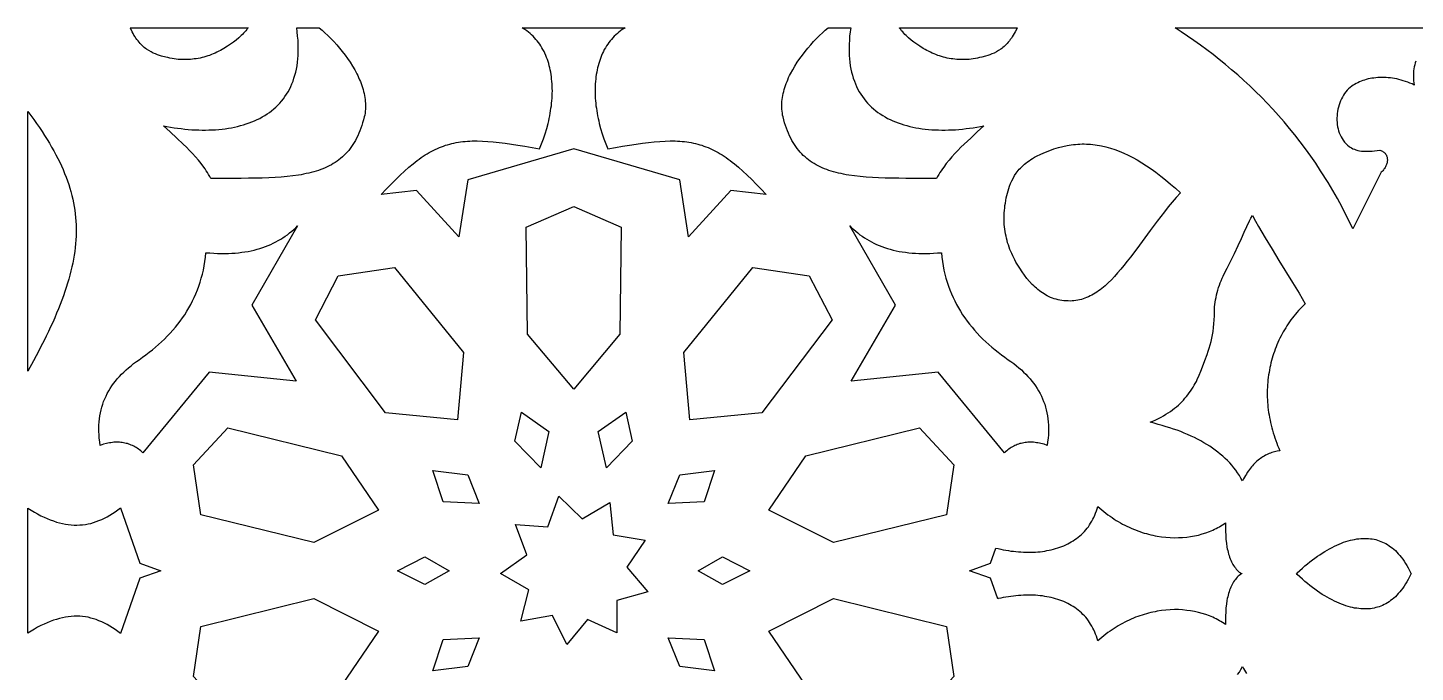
# Model space of a CAD drawing. Extents: x -575 to 575, y -425 to 425.
# Drawn here: x -514.8 to -411.5, y 317.1 to 365 of the extents above; entities that cross this region are included whole.
import ezdxf

# ---------------------------------------------------------------- set-up
doc = ezdxf.new("R2010")
doc.units = 0
doc.layers.add('LAYER_1', color=18, linetype='CONTINUOUS')

msp = doc.modelspace()

# ---------------------------------------------------------------- linework, layer by layer
at = {"layer": 'LAYER_1'}
for points in [[(-498.46, 364.97), (-498.53, 364.87), (-498.6, 364.78), (-498.68, 364.69), (-498.76, 364.6), (-498.85, 364.51), (-498.93, 364.42), (-499.12, 364.25), (-499.31, 364.09), (-499.52, 363.93), (-499.73, 363.78), (-499.95, 363.63), (-500.22, 363.46), (-500.35, 363.39), (-500.48, 363.32), (-500.61, 363.25), (-500.75, 363.18), (-500.88, 363.12), (-501.02, 363.06), (-501.16, 363.01), (-501.29, 362.95), (-501.43, 362.91), (-501.57, 362.86), (-501.71, 362.82), (-501.85, 362.79), (-501.99, 362.75), (-502.14, 362.72), (-502.28, 362.7), (-502.43, 362.68), (-502.57, 362.66), (-502.72, 362.65), (-502.87, 362.64), (-503.02, 362.63), (-503.17, 362.63), (-503.32, 362.64), (-503.47, 362.64), (-503.62, 362.65), (-503.78, 362.67), (-503.93, 362.69), (-504.09, 362.71), (-504.25, 362.74), (-504.4, 362.78), (-504.56, 362.81), (-504.86, 362.89), (-505.01, 362.94), (-505.17, 362.99), (-505.33, 363.05), (-505.49, 363.12), (-505.65, 363.2), (-505.82, 363.3), (-505.98, 363.41), (-506.06, 363.47), (-506.15, 363.53), (-506.23, 363.6), (-506.31, 363.67), (-506.39, 363.75), (-506.47, 363.84), (-506.54, 363.92), (-506.62, 364.02), (-506.7, 364.12), (-506.77, 364.22), (-506.84, 364.33), (-506.92, 364.45), (-506.99, 364.57), (-507.05, 364.7), (-507.19, 364.97), (-507.2, 365), (-498.43, 365)], [(-492.92, 364.82), (-492.71, 364.63), (-492.49, 364.42), (-492.27, 364.2), (-492.05, 363.97), (-491.83, 363.74), (-491.62, 363.49), (-491.42, 363.24), (-491.21, 362.97), (-491.02, 362.71), (-490.83, 362.43), (-490.66, 362.15), (-490.49, 361.87), (-490.34, 361.58), (-490.27, 361.44), (-490.2, 361.29), (-490.13, 361.14), (-490.07, 361), (-490.01, 360.85), (-489.96, 360.7), (-489.91, 360.56), (-489.87, 360.41), (-489.83, 360.26), (-489.79, 360.11), (-489.76, 359.96), (-489.73, 359.82), (-489.71, 359.67), (-489.7, 359.52), (-489.68, 359.38), (-489.68, 359.23), (-489.68, 359.08), (-489.69, 358.94), (-489.7, 358.8), (-489.72, 358.65), (-489.74, 358.51), (-489.78, 358.37), (-489.83, 358.15), (-489.9, 357.93), (-489.96, 357.73), (-490.03, 357.53), (-490.1, 357.33), (-490.18, 357.15), (-490.26, 356.96), (-490.35, 356.79), (-490.44, 356.62), (-490.53, 356.46), (-490.63, 356.31), (-490.73, 356.16), (-490.83, 356.02), (-490.94, 355.88), (-491.05, 355.75), (-491.17, 355.63), (-491.29, 355.51), (-491.41, 355.39), (-491.54, 355.28), (-491.67, 355.18), (-491.8, 355.08), (-491.94, 354.98), (-492.09, 354.9), (-492.23, 354.81), (-492.38, 354.73), (-492.54, 354.65), (-492.69, 354.58), (-492.86, 354.52), (-493.02, 354.45), (-493.19, 354.39), (-493.36, 354.34), (-493.54, 354.28), (-493.72, 354.24), (-493.91, 354.19), (-494.1, 354.15), (-494.29, 354.11), (-494.48, 354.07), (-494.68, 354.04), (-495.09, 353.98), (-495.52, 353.93), (-495.96, 353.9), (-496.42, 353.87), (-496.89, 353.84), (-497.38, 353.82), (-497.88, 353.81), (-498.39, 353.81), (-498.93, 353.8), (-501.2, 353.8), (-501.28, 353.94), (-501.37, 354.09), (-501.45, 354.23), (-501.54, 354.37), (-501.63, 354.51), (-501.73, 354.64), (-501.92, 354.91), (-502.13, 355.16), (-502.34, 355.41), (-502.56, 355.65), (-502.79, 355.88), (-503.02, 356.11), (-503.25, 356.34), (-503.74, 356.79), (-504.23, 357.25), (-504.73, 357.71), (-504.47, 357.66), (-504.2, 357.61), (-503.93, 357.57), (-503.67, 357.53), (-503.4, 357.5), (-503.14, 357.47), (-502.88, 357.44), (-502.62, 357.42), (-502.36, 357.41), (-502.1, 357.4), (-501.85, 357.39), (-501.59, 357.39), (-501.34, 357.4), (-501.09, 357.41), (-500.85, 357.42), (-500.6, 357.44), (-500.36, 357.46), (-500.13, 357.49), (-499.89, 357.53), (-499.66, 357.57), (-499.43, 357.61), (-499.21, 357.66), (-498.99, 357.72), (-498.77, 357.78), (-498.56, 357.85), (-498.35, 357.92), (-498.14, 358), (-497.94, 358.08), (-497.75, 358.17), (-497.56, 358.26), (-497.37, 358.37), (-497.19, 358.47), (-497.01, 358.59), (-496.84, 358.7), (-496.68, 358.83), (-496.52, 358.96), (-496.36, 359.1), (-496.21, 359.24), (-496.07, 359.39), (-495.93, 359.55), (-495.8, 359.71), (-495.68, 359.88), (-495.56, 360.05), (-495.45, 360.24), (-495.35, 360.42), (-495.25, 360.62), (-495.16, 360.82), (-495.08, 361.03), (-495.01, 361.24), (-494.94, 361.47), (-494.88, 361.7), (-494.83, 361.93), (-494.78, 362.18), (-494.75, 362.43), (-494.72, 362.68), (-494.7, 362.95), (-494.69, 363.22), (-494.69, 363.5), (-494.69, 363.78), (-494.71, 364.08), (-494.74, 364.38), (-494.77, 364.69), (-494.81, 365), (-493.14, 365)], [(-470.43, 364.95), (-470.57, 364.87), (-470.7, 364.77), (-470.82, 364.68), (-470.94, 364.58), (-471.06, 364.48), (-471.17, 364.37), (-471.28, 364.26), (-471.38, 364.14), (-471.48, 364.02), (-471.57, 363.9), (-471.66, 363.78), (-471.75, 363.65), (-471.83, 363.51), (-471.91, 363.38), (-471.98, 363.24), (-472.05, 363.1), (-472.11, 362.95), (-472.17, 362.8), (-472.23, 362.65), (-472.28, 362.5), (-472.33, 362.34), (-472.37, 362.18), (-472.41, 362.02), (-472.45, 361.86), (-472.48, 361.7), (-472.51, 361.53), (-472.53, 361.36), (-472.55, 361.19), (-472.57, 361.01), (-472.58, 360.84), (-472.59, 360.66), (-472.6, 360.48), (-472.6, 360.3), (-472.6, 360.12), (-472.59, 359.94), (-472.58, 359.76), (-472.57, 359.57), (-472.55, 359.39), (-472.53, 359.2), (-472.5, 359.02), (-472.48, 358.83), (-472.45, 358.64), (-472.41, 358.45), (-472.37, 358.26), (-472.33, 358.07), (-472.29, 357.88), (-472.19, 357.5), (-472.07, 357.12), (-471.95, 356.74), (-471.81, 356.37), (-471.65, 355.99), (-471.09, 356.1), (-470.55, 356.19), (-470.04, 356.27), (-469.55, 356.35), (-469.08, 356.42), (-468.63, 356.47), (-468.2, 356.52), (-467.79, 356.55), (-467.39, 356.57), (-467.01, 356.58), (-466.82, 356.58), (-466.64, 356.58), (-466.46, 356.57), (-466.29, 356.56), (-466.11, 356.55), (-465.94, 356.53), (-465.77, 356.51), (-465.61, 356.48), (-465.44, 356.46), (-465.28, 356.42), (-465.12, 356.39), (-464.96, 356.35), (-464.81, 356.3), (-464.65, 356.26), (-464.5, 356.2), (-464.35, 356.15), (-464.19, 356.09), (-464.04, 356.02), (-463.89, 355.95), (-463.74, 355.88), (-463.59, 355.8), (-463.44, 355.72), (-463.29, 355.63), (-463.14, 355.54), (-462.99, 355.44), (-462.84, 355.34), (-462.69, 355.23), (-462.54, 355.12), (-462.39, 355), (-462.23, 354.88), (-461.92, 354.62), (-461.6, 354.34), (-461.28, 354.04), (-460.94, 353.71), (-460.6, 353.37), (-460.24, 353), (-459.87, 352.6), (-462.5, 352.89), (-465.64, 349.44), (-466.3, 353.69), (-474.19, 356), (-482.08, 353.69), (-482.75, 349.44), (-485.89, 352.89), (-488.51, 352.6), (-488.14, 353), (-487.78, 353.37), (-487.44, 353.71), (-487.11, 354.04), (-486.78, 354.34), (-486.46, 354.62), (-486.15, 354.88), (-486, 355), (-485.84, 355.12), (-485.69, 355.23), (-485.54, 355.34), (-485.39, 355.44), (-485.24, 355.54), (-485.09, 355.63), (-484.94, 355.72), (-484.79, 355.8), (-484.64, 355.88), (-484.49, 355.95), (-484.34, 356.02), (-484.19, 356.09), (-484.04, 356.15), (-483.88, 356.2), (-483.73, 356.26), (-483.58, 356.3), (-483.42, 356.35), (-483.26, 356.39), (-483.1, 356.42), (-482.94, 356.46), (-482.77, 356.48), (-482.61, 356.51), (-482.44, 356.53), (-482.27, 356.55), (-482.1, 356.56), (-481.92, 356.57), (-481.74, 356.58), (-481.56, 356.58), (-481.37, 356.58), (-480.99, 356.57), (-480.59, 356.55), (-480.18, 356.52), (-479.75, 356.47), (-479.3, 356.42), (-478.83, 356.35), (-478.34, 356.27), (-477.83, 356.19), (-477.29, 356.1), (-476.73, 355.99), (-476.58, 356.37), (-476.44, 356.74), (-476.31, 357.12), (-476.2, 357.5), (-476.1, 357.88), (-476.05, 358.07), (-476.01, 358.26), (-475.97, 358.45), (-475.94, 358.64), (-475.91, 358.83), (-475.88, 359.02), (-475.85, 359.2), (-475.83, 359.39), (-475.82, 359.57), (-475.8, 359.76), (-475.79, 359.94), (-475.79, 360.12), (-475.78, 360.3), (-475.79, 360.48), (-475.79, 360.66), (-475.8, 360.84), (-475.81, 361.01), (-475.83, 361.19), (-475.85, 361.36), (-475.87, 361.53), (-475.9, 361.7), (-475.93, 361.86), (-475.97, 362.02), (-476.01, 362.18), (-476.05, 362.34), (-476.1, 362.5), (-476.15, 362.65), (-476.21, 362.8), (-476.27, 362.95), (-476.34, 363.1), (-476.4, 363.24), (-476.48, 363.38), (-476.55, 363.51), (-476.64, 363.65), (-476.72, 363.78), (-476.81, 363.9), (-476.9, 364.02), (-477, 364.14), (-477.11, 364.26), (-477.21, 364.37), (-477.32, 364.48), (-477.44, 364.58), (-477.56, 364.68), (-477.69, 364.77), (-477.82, 364.87), (-477.95, 364.95), (-478.03, 365), (-470.35, 365)], [(-453.61, 364.69), (-453.65, 364.38), (-453.67, 364.08), (-453.69, 363.78), (-453.69, 363.5), (-453.69, 363.22), (-453.68, 362.95), (-453.66, 362.68), (-453.64, 362.43), (-453.6, 362.18), (-453.56, 361.93), (-453.5, 361.7), (-453.44, 361.47), (-453.38, 361.24), (-453.3, 361.03), (-453.22, 360.82), (-453.13, 360.62), (-453.03, 360.42), (-452.93, 360.24), (-452.82, 360.05), (-452.7, 359.88), (-452.58, 359.71), (-452.45, 359.55), (-452.31, 359.39), (-452.17, 359.24), (-452.02, 359.1), (-451.87, 358.96), (-451.71, 358.83), (-451.54, 358.7), (-451.37, 358.59), (-451.19, 358.47), (-451.01, 358.37), (-450.82, 358.26), (-450.63, 358.17), (-450.44, 358.08), (-450.24, 358), (-450.03, 357.92), (-449.82, 357.85), (-449.61, 357.78), (-449.39, 357.72), (-449.17, 357.66), (-448.95, 357.61), (-448.72, 357.57), (-448.49, 357.53), (-448.26, 357.49), (-448.02, 357.46), (-447.78, 357.44), (-447.53, 357.42), (-447.29, 357.41), (-447.04, 357.4), (-446.79, 357.39), (-446.54, 357.39), (-446.28, 357.4), (-446.02, 357.41), (-445.77, 357.42), (-445.51, 357.44), (-445.24, 357.47), (-444.98, 357.5), (-444.72, 357.53), (-444.45, 357.57), (-444.18, 357.61), (-443.92, 357.66), (-443.65, 357.71), (-444.15, 357.25), (-444.64, 356.79), (-445.13, 356.34), (-445.37, 356.11), (-445.6, 355.88), (-445.82, 355.65), (-446.04, 355.41), (-446.25, 355.16), (-446.46, 354.91), (-446.65, 354.64), (-446.75, 354.51), (-446.84, 354.37), (-446.93, 354.23), (-447.02, 354.09), (-447.1, 353.94), (-447.18, 353.8), (-449.46, 353.8), (-449.99, 353.81), (-450.51, 353.81), (-451.01, 353.82), (-451.49, 353.84), (-451.96, 353.87), (-452.42, 353.9), (-452.86, 353.93), (-453.29, 353.98), (-453.7, 354.04), (-453.9, 354.07), (-454.1, 354.11), (-454.29, 354.15), (-454.48, 354.19), (-454.66, 354.24), (-454.84, 354.28), (-455.02, 354.34), (-455.19, 354.39), (-455.36, 354.45), (-455.53, 354.52), (-455.69, 354.58), (-455.85, 354.65), (-456, 354.73), (-456.15, 354.81), (-456.3, 354.9), (-456.44, 354.98), (-456.58, 355.08), (-456.71, 355.18), (-456.84, 355.28), (-456.97, 355.39), (-457.1, 355.51), (-457.22, 355.63), (-457.33, 355.75), (-457.44, 355.88), (-457.55, 356.02), (-457.66, 356.16), (-457.76, 356.31), (-457.85, 356.46), (-457.95, 356.62), (-458.03, 356.79), (-458.12, 356.96), (-458.2, 357.15), (-458.28, 357.33), (-458.35, 357.53), (-458.42, 357.73), (-458.49, 357.93), (-458.55, 358.15), (-458.61, 358.37), (-458.64, 358.51), (-458.66, 358.65), (-458.68, 358.8), (-458.69, 358.94), (-458.7, 359.08), (-458.7, 359.23), (-458.7, 359.38), (-458.69, 359.52), (-458.67, 359.67), (-458.65, 359.82), (-458.62, 359.96), (-458.59, 360.11), (-458.56, 360.26), (-458.52, 360.41), (-458.47, 360.56), (-458.42, 360.7), (-458.37, 360.85), (-458.31, 361), (-458.25, 361.14), (-458.19, 361.29), (-458.12, 361.44), (-458.04, 361.58), (-457.89, 361.87), (-457.73, 362.15), (-457.55, 362.43), (-457.36, 362.71), (-457.17, 362.97), (-456.97, 363.24), (-456.76, 363.49), (-456.55, 363.74), (-456.33, 363.97), (-456.11, 364.2), (-455.89, 364.42), (-455.68, 364.63), (-455.46, 364.82), (-455.25, 365), (-453.57, 365)], [(-441.19, 364.97), (-441.33, 364.7), (-441.4, 364.57), (-441.47, 364.45), (-441.54, 364.33), (-441.61, 364.22), (-441.69, 364.12), (-441.76, 364.02), (-441.84, 363.92), (-441.92, 363.84), (-442, 363.75), (-442.08, 363.67), (-442.16, 363.6), (-442.24, 363.53), (-442.32, 363.47), (-442.4, 363.41), (-442.56, 363.3), (-442.73, 363.2), (-442.89, 363.12), (-443.06, 363.05), (-443.22, 362.99), (-443.37, 362.94), (-443.53, 362.89), (-443.82, 362.81), (-443.98, 362.78), (-444.14, 362.74), (-444.29, 362.71), (-444.45, 362.69), (-444.61, 362.67), (-444.76, 362.65), (-444.91, 362.64), (-445.07, 362.64), (-445.22, 362.63), (-445.37, 362.63), (-445.52, 362.64), (-445.66, 362.65), (-445.81, 362.66), (-445.96, 362.68), (-446.1, 362.7), (-446.24, 362.72), (-446.39, 362.75), (-446.53, 362.79), (-446.67, 362.82), (-446.81, 362.86), (-446.95, 362.91), (-447.09, 362.95), (-447.23, 363.01), (-447.36, 363.06), (-447.5, 363.12), (-447.63, 363.18), (-447.77, 363.25), (-447.9, 363.32), (-448.03, 363.39), (-448.17, 363.46), (-448.43, 363.63), (-448.65, 363.78), (-448.86, 363.93), (-449.07, 364.09), (-449.26, 364.25), (-449.45, 364.42), (-449.54, 364.51), (-449.62, 364.6), (-449.7, 364.69), (-449.78, 364.78), (-449.85, 364.87), (-449.93, 364.97), (-449.95, 365), (-441.18, 365)], [(-514.6, 358.48), (-514.38, 358.17), (-514.17, 357.87), (-513.96, 357.58), (-513.76, 357.28), (-513.57, 356.99), (-513.39, 356.7), (-513.21, 356.41), (-513.05, 356.13), (-512.89, 355.85), (-512.73, 355.56), (-512.59, 355.28), (-512.45, 355), (-512.32, 354.73), (-512.2, 354.45), (-512.08, 354.17), (-511.97, 353.9), (-511.87, 353.62), (-511.78, 353.35), (-511.7, 353.08), (-511.62, 352.81), (-511.55, 352.53), (-511.48, 352.26), (-511.42, 351.99), (-511.37, 351.71), (-511.33, 351.44), (-511.3, 351.17), (-511.27, 350.89), (-511.25, 350.62), (-511.23, 350.34), (-511.23, 350.07), (-511.23, 349.79), (-511.23, 349.51), (-511.25, 349.23), (-511.27, 348.94), (-511.3, 348.66), (-511.33, 348.37), (-511.37, 348.09), (-511.42, 347.8), (-511.48, 347.5), (-511.54, 347.21), (-511.61, 346.91), (-511.69, 346.61), (-511.77, 346.31), (-511.86, 346), (-511.96, 345.69), (-512.06, 345.38), (-512.17, 345.07), (-512.29, 344.75), (-512.41, 344.42), (-512.54, 344.1), (-512.68, 343.77), (-512.82, 343.43), (-512.97, 343.09), (-513.13, 342.75), (-513.29, 342.4), (-513.46, 342.05), (-513.64, 341.7), (-513.82, 341.34), (-514.01, 340.97), (-514.4, 340.22), (-514.83, 339.45), (-514.83, 358.78)], [(-436.03, 356.35), (-435.87, 356.35), (-435.71, 356.34), (-435.54, 356.32), (-435.38, 356.3), (-435.22, 356.28), (-435.06, 356.25), (-434.9, 356.22), (-434.57, 356.14), (-434.24, 356.05), (-433.91, 355.95), (-433.58, 355.82), (-433.25, 355.68), (-432.92, 355.53), (-432.58, 355.35), (-432.24, 355.17), (-431.9, 354.96), (-431.55, 354.74), (-431.2, 354.5), (-430.85, 354.25), (-430.49, 353.97), (-430.13, 353.69), (-429.77, 353.38), (-429.4, 353.06), (-429.03, 352.72), (-429.34, 352.38), (-429.64, 352.03), (-429.93, 351.68), (-430.21, 351.32), (-430.49, 350.97), (-430.76, 350.62), (-431.28, 349.92), (-432.28, 348.57), (-432.75, 347.93), (-432.99, 347.63), (-433.23, 347.33), (-433.46, 347.05), (-433.7, 346.77), (-433.93, 346.51), (-434.17, 346.26), (-434.4, 346.03), (-434.64, 345.81), (-434.88, 345.61), (-435, 345.52), (-435.12, 345.43), (-435.25, 345.34), (-435.37, 345.26), (-435.5, 345.18), (-435.62, 345.11), (-435.75, 345.05), (-435.88, 344.98), (-436.01, 344.93), (-436.14, 344.88), (-436.27, 344.83), (-436.4, 344.79), (-436.54, 344.76), (-436.67, 344.73), (-436.81, 344.71), (-436.95, 344.69), (-437.09, 344.68), (-437.23, 344.67), (-437.39, 344.68), (-437.55, 344.68), (-437.7, 344.7), (-437.85, 344.72), (-438, 344.74), (-438.14, 344.77), (-438.28, 344.81), (-438.42, 344.85), (-438.56, 344.89), (-438.69, 344.95), (-438.81, 345), (-438.94, 345.06), (-439.06, 345.13), (-439.18, 345.2), (-439.3, 345.28), (-439.41, 345.35), (-439.53, 345.44), (-439.64, 345.53), (-439.75, 345.62), (-439.85, 345.71), (-439.95, 345.81), (-440.06, 345.91), (-440.26, 346.13), (-440.45, 346.36), (-440.63, 346.6), (-440.81, 346.85), (-440.99, 347.11), (-441.18, 347.42), (-441.27, 347.57), (-441.35, 347.73), (-441.43, 347.89), (-441.51, 348.04), (-441.58, 348.2), (-441.65, 348.36), (-441.72, 348.52), (-441.78, 348.68), (-441.83, 348.85), (-441.89, 349.01), (-441.93, 349.17), (-441.98, 349.34), (-442.01, 349.51), (-442.05, 349.67), (-442.08, 349.84), (-442.1, 350.01), (-442.12, 350.19), (-442.14, 350.36), (-442.15, 350.53), (-442.15, 350.71), (-442.16, 350.88), (-442.15, 351.06), (-442.14, 351.24), (-442.13, 351.42), (-442.11, 351.6), (-442.09, 351.78), (-442.06, 351.96), (-442.03, 352.15), (-441.99, 352.34), (-441.94, 352.52), (-441.85, 352.87), (-441.8, 353.05), (-441.74, 353.23), (-441.67, 353.42), (-441.58, 353.61), (-441.49, 353.8), (-441.38, 354), (-441.25, 354.19), (-441.18, 354.29), (-441.1, 354.38), (-441.02, 354.48), (-440.93, 354.57), (-440.84, 354.66), (-440.74, 354.76), (-440.64, 354.85), (-440.53, 354.94), (-440.41, 355.03), (-440.29, 355.11), (-440.16, 355.2), (-440.03, 355.28), (-439.88, 355.37), (-439.73, 355.45), (-439.41, 355.61), (-439.08, 355.75), (-438.76, 355.88), (-438.44, 356), (-438.11, 356.09), (-437.79, 356.18), (-437.47, 356.25), (-437.31, 356.27), (-437.15, 356.3), (-436.99, 356.32), (-436.83, 356.33), (-436.67, 356.35), (-436.51, 356.35), (-436.35, 356.36), (-436.19, 356.36)], [(-470.66, 350.16), (-470.76, 342.21), (-474.19, 338.12), (-477.62, 342.21), (-477.72, 350.16), (-474.19, 351.7)], [(-498.15, 344.38), (-494.86, 338.72), (-501.32, 339.39), (-506.26, 333.39), (-506.34, 333.46), (-506.42, 333.53), (-506.51, 333.6), (-506.59, 333.66), (-506.68, 333.72), (-506.76, 333.78), (-506.85, 333.83), (-506.94, 333.88), (-507.03, 333.92), (-507.12, 333.96), (-507.22, 334), (-507.31, 334.04), (-507.4, 334.07), (-507.5, 334.09), (-507.6, 334.11), (-507.7, 334.13), (-507.8, 334.15), (-507.9, 334.16), (-508, 334.17), (-508.1, 334.17), (-508.21, 334.18), (-508.31, 334.17), (-508.42, 334.17), (-508.53, 334.16), (-508.64, 334.14), (-508.75, 334.13), (-508.86, 334.1), (-508.97, 334.08), (-509.2, 334.02), (-509.44, 333.94), (-509.47, 334.21), (-509.5, 334.47), (-509.52, 334.72), (-509.54, 334.97), (-509.54, 335.21), (-509.53, 335.45), (-509.52, 335.69), (-509.49, 335.92), (-509.46, 336.14), (-509.42, 336.36), (-509.37, 336.58), (-509.32, 336.79), (-509.25, 337), (-509.18, 337.21), (-509.09, 337.41), (-509, 337.61), (-508.91, 337.8), (-508.8, 337.99), (-508.69, 338.18), (-508.57, 338.36), (-508.44, 338.54), (-508.3, 338.72), (-508.16, 338.89), (-508.01, 339.06), (-507.85, 339.23), (-507.68, 339.39), (-507.51, 339.55), (-507.33, 339.71), (-507.14, 339.86), (-506.95, 340.02), (-506.74, 340.17), (-506.54, 340.31), (-506.28, 340.49), (-506.03, 340.68), (-505.79, 340.86), (-505.55, 341.05), (-505.31, 341.25), (-505.09, 341.44), (-504.86, 341.65), (-504.65, 341.85), (-504.44, 342.06), (-504.23, 342.28), (-504.03, 342.5), (-503.84, 342.72), (-503.66, 342.95), (-503.48, 343.18), (-503.31, 343.42), (-503.14, 343.66), (-502.98, 343.91), (-502.83, 344.16), (-502.69, 344.42), (-502.56, 344.68), (-502.43, 344.95), (-502.31, 345.22), (-502.19, 345.5), (-502.09, 345.78), (-501.99, 346.07), (-501.91, 346.37), (-501.83, 346.67), (-501.75, 346.98), (-501.69, 347.29), (-501.64, 347.61), (-501.59, 347.94), (-501.56, 348.27), (-501.27, 348.25), (-500.98, 348.23), (-500.7, 348.21), (-500.43, 348.21), (-500.16, 348.21), (-499.89, 348.21), (-499.64, 348.23), (-499.38, 348.24), (-499.14, 348.27), (-498.89, 348.3), (-498.66, 348.33), (-498.42, 348.37), (-498.19, 348.42), (-497.97, 348.47), (-497.75, 348.53), (-497.54, 348.59), (-497.33, 348.66), (-497.13, 348.73), (-496.93, 348.81), (-496.74, 348.89), (-496.55, 348.98), (-496.36, 349.07), (-496.18, 349.17), (-496, 349.27), (-495.83, 349.38), (-495.66, 349.5), (-495.5, 349.61), (-495.34, 349.74), (-495.18, 349.86), (-495.03, 349.99), (-494.88, 350.13), (-494.74, 350.27)], [(-453.5, 350.13), (-453.35, 349.99), (-453.2, 349.86), (-453.04, 349.74), (-452.88, 349.61), (-452.72, 349.5), (-452.55, 349.38), (-452.38, 349.27), (-452.2, 349.17), (-452.02, 349.07), (-451.84, 348.98), (-451.65, 348.89), (-451.45, 348.81), (-451.25, 348.73), (-451.05, 348.66), (-450.84, 348.59), (-450.63, 348.53), (-450.41, 348.47), (-450.19, 348.42), (-449.96, 348.37), (-449.73, 348.33), (-449.49, 348.3), (-449.25, 348.27), (-449, 348.24), (-448.75, 348.23), (-448.49, 348.21), (-448.22, 348.21), (-447.95, 348.21), (-447.68, 348.21), (-447.4, 348.23), (-447.11, 348.25), (-446.82, 348.27), (-446.79, 347.94), (-446.74, 347.61), (-446.69, 347.29), (-446.63, 346.98), (-446.56, 346.67), (-446.48, 346.37), (-446.39, 346.07), (-446.29, 345.78), (-446.19, 345.5), (-446.08, 345.22), (-445.95, 344.95), (-445.83, 344.68), (-445.69, 344.42), (-445.55, 344.16), (-445.4, 343.91), (-445.24, 343.66), (-445.07, 343.42), (-444.9, 343.18), (-444.72, 342.95), (-444.54, 342.72), (-444.35, 342.5), (-444.15, 342.28), (-443.95, 342.06), (-443.73, 341.85), (-443.52, 341.65), (-443.3, 341.44), (-443.07, 341.25), (-442.83, 341.05), (-442.59, 340.86), (-442.35, 340.68), (-442.1, 340.49), (-441.85, 340.31), (-441.64, 340.17), (-441.44, 340.02), (-441.24, 339.86), (-441.05, 339.71), (-440.87, 339.55), (-440.7, 339.39), (-440.53, 339.23), (-440.38, 339.06), (-440.22, 338.89), (-440.08, 338.72), (-439.94, 338.54), (-439.82, 338.36), (-439.69, 338.18), (-439.58, 337.99), (-439.48, 337.8), (-439.38, 337.61), (-439.29, 337.41), (-439.21, 337.21), (-439.13, 337), (-439.07, 336.79), (-439.01, 336.58), (-438.96, 336.36), (-438.92, 336.14), (-438.89, 335.92), (-438.87, 335.69), (-438.85, 335.45), (-438.84, 335.21), (-438.85, 334.97), (-438.86, 334.72), (-438.88, 334.47), (-438.91, 334.21), (-438.95, 333.94), (-439.18, 334.02), (-439.41, 334.08), (-439.52, 334.1), (-439.63, 334.13), (-439.74, 334.14), (-439.85, 334.16), (-439.96, 334.17), (-440.07, 334.17), (-440.18, 334.18), (-440.28, 334.17), (-440.38, 334.17), (-440.49, 334.16), (-440.59, 334.15), (-440.69, 334.13), (-440.78, 334.11), (-440.88, 334.09), (-440.98, 334.07), (-441.07, 334.04), (-441.17, 334), (-441.26, 333.96), (-441.35, 333.92), (-441.44, 333.88), (-441.53, 333.83), (-441.62, 333.78), (-441.71, 333.72), (-441.79, 333.66), (-441.88, 333.6), (-441.96, 333.53), (-442.04, 333.46), (-442.12, 333.39), (-447.06, 339.39), (-453.53, 338.72), (-450.23, 344.38), (-453.64, 350.27)], [(-423.44, 350.62), (-423.21, 350.21), (-422.97, 349.79), (-422.72, 349.37), (-422.21, 348.53), (-421.7, 347.7), (-420.68, 346.06), (-420.2, 345.26), (-419.96, 344.86), (-419.74, 344.47), (-419.87, 344.35), (-419.99, 344.22), (-420.12, 344.1), (-420.24, 343.97), (-420.36, 343.83), (-420.47, 343.7), (-420.58, 343.56), (-420.69, 343.42), (-420.8, 343.28), (-420.9, 343.14), (-421, 342.99), (-421.1, 342.84), (-421.19, 342.69), (-421.29, 342.54), (-421.37, 342.39), (-421.46, 342.23), (-421.54, 342.08), (-421.62, 341.92), (-421.7, 341.76), (-421.77, 341.59), (-421.84, 341.43), (-421.91, 341.27), (-421.97, 341.1), (-422.03, 340.93), (-422.09, 340.76), (-422.15, 340.59), (-422.2, 340.42), (-422.24, 340.24), (-422.29, 340.07), (-422.33, 339.89), (-422.37, 339.72), (-422.4, 339.54), (-422.43, 339.36), (-422.46, 339.18), (-422.49, 339), (-422.51, 338.82), (-422.53, 338.63), (-422.54, 338.45), (-422.55, 338.27), (-422.56, 338.08), (-422.56, 337.9), (-422.56, 337.71), (-422.56, 337.52), (-422.55, 337.33), (-422.54, 337.15), (-422.53, 336.96), (-422.51, 336.77), (-422.49, 336.58), (-422.46, 336.39), (-422.43, 336.2), (-422.4, 336.01), (-422.36, 335.82), (-422.32, 335.63), (-422.28, 335.44), (-422.23, 335.25), (-422.18, 335.06), (-422.12, 334.87), (-422.06, 334.68), (-422, 334.49), (-421.93, 334.3), (-421.86, 334.11), (-421.79, 333.92), (-421.71, 333.73), (-421.63, 333.54), (-421.83, 333.5), (-422.03, 333.46), (-422.23, 333.4), (-422.32, 333.36), (-422.42, 333.33), (-422.51, 333.29), (-422.61, 333.24), (-422.7, 333.2), (-422.79, 333.14), (-422.89, 333.09), (-422.98, 333.03), (-423.06, 332.97), (-423.15, 332.91), (-423.24, 332.84), (-423.33, 332.77), (-423.41, 332.69), (-423.49, 332.61), (-423.58, 332.52), (-423.66, 332.43), (-423.74, 332.34), (-423.82, 332.24), (-423.89, 332.14), (-423.97, 332.04), (-424.05, 331.93), (-424.12, 331.81), (-424.19, 331.69), (-424.26, 331.57), (-424.33, 331.44), (-424.4, 331.31), (-424.52, 331.51), (-424.64, 331.71), (-424.77, 331.9), (-424.91, 332.09), (-425.05, 332.28), (-425.2, 332.46), (-425.36, 332.63), (-425.52, 332.81), (-425.69, 332.97), (-425.87, 333.13), (-426.06, 333.29), (-426.25, 333.44), (-426.44, 333.59), (-426.65, 333.74), (-426.85, 333.88), (-427.07, 334.01), (-427.29, 334.14), (-427.52, 334.27), (-427.75, 334.4), (-427.99, 334.52), (-428.23, 334.63), (-428.49, 334.74), (-428.74, 334.85), (-429, 334.96), (-429.27, 335.06), (-429.54, 335.15), (-429.82, 335.24), (-430.1, 335.33), (-430.39, 335.42), (-430.69, 335.5), (-430.99, 335.58), (-431.29, 335.66), (-431.07, 335.75), (-430.86, 335.84), (-430.66, 335.94), (-430.47, 336.04), (-430.29, 336.14), (-430.11, 336.25), (-429.94, 336.36), (-429.77, 336.47), (-429.62, 336.58), (-429.47, 336.7), (-429.32, 336.81), (-429.18, 336.94), (-429.05, 337.06), (-428.92, 337.18), (-428.8, 337.31), (-428.69, 337.44), (-428.57, 337.57), (-428.47, 337.71), (-428.37, 337.84), (-428.27, 337.98), (-428.18, 338.12), (-428.09, 338.26), (-428, 338.41), (-427.92, 338.55), (-427.84, 338.7), (-427.77, 338.85), (-427.63, 339.15), (-427.5, 339.46), (-427.38, 339.77), (-427.2, 340.24), (-427.04, 340.7), (-426.96, 340.94), (-426.89, 341.17), (-426.82, 341.41), (-426.75, 341.66), (-426.7, 341.91), (-426.64, 342.16), (-426.6, 342.42), (-426.56, 342.7), (-426.53, 342.98), (-426.51, 343.27), (-426.49, 343.57), (-426.49, 343.89), (-426.49, 344.06), (-426.48, 344.24), (-426.46, 344.42), (-426.44, 344.59), (-426.41, 344.77), (-426.38, 344.95), (-426.34, 345.13), (-426.29, 345.31), (-426.24, 345.49), (-426.19, 345.67), (-426.13, 345.85), (-426.06, 346.02), (-425.99, 346.19), (-425.92, 346.37), (-425.84, 346.53), (-425.76, 346.7), (-425.54, 347.12), (-425.35, 347.51), (-425.01, 348.2), (-424.73, 348.8), (-424.49, 349.33), (-424.29, 349.79), (-424.09, 350.22), (-423.89, 350.63), (-423.78, 350.83), (-423.67, 351.04)], [(-482.39, 340.84), (-482.85, 335.84), (-488.2, 336.36), (-493.42, 343.27), (-491.72, 346.56), (-487.52, 347.18)], [(-456.66, 346.56), (-454.96, 343.27), (-460.18, 336.36), (-465.54, 335.84), (-465.99, 340.84), (-460.86, 347.18)], [(-476.03, 334.96), (-476.63, 332.28), (-478.56, 334.26), (-478.08, 336.42)], [(-469.83, 334.26), (-471.75, 332.28), (-472.36, 334.96), (-470.3, 336.42)], [(-491.48, 333.16), (-488.72, 329.12), (-493.54, 326.71), (-501.94, 328.77), (-502.48, 332.5), (-499.93, 335.25)], [(-445.9, 332.5), (-446.44, 328.77), (-454.84, 326.71), (-459.67, 329.12), (-456.9, 333.16), (-448.46, 335.25)], [(-482.08, 331.74), (-481.22, 329.61), (-483.91, 329.73), (-484.68, 332.08)], [(-464.47, 329.73), (-467.16, 329.61), (-466.3, 331.74), (-463.7, 332.08)], [(-473.57, 328.48), (-471.49, 329.69), (-471.25, 327.29), (-468.87, 326.88), (-470.23, 324.89), (-468.67, 323.05), (-470.99, 322.4), (-470.98, 319.99), (-473.17, 320.98), (-474.71, 319.13), (-475.76, 321.29), (-478.13, 320.87), (-477.54, 323.2), (-479.63, 324.4), (-477.68, 325.8), (-478.51, 328.06), (-476.11, 327.89), (-475.3, 330.15)], [(-506.49, 325.17), (-504.93, 324.62), (-506.49, 324.07), (-507.92, 319.94), (-508.12, 320.1), (-508.32, 320.24), (-508.52, 320.38), (-508.72, 320.5), (-508.92, 320.62), (-509.12, 320.72), (-509.32, 320.82), (-509.53, 320.9), (-509.73, 320.98), (-509.93, 321.05), (-510.13, 321.1), (-510.34, 321.15), (-510.54, 321.19), (-510.75, 321.21), (-510.96, 321.23), (-511.17, 321.23), (-511.38, 321.23), (-511.6, 321.22), (-511.81, 321.19), (-512.03, 321.16), (-512.25, 321.12), (-512.47, 321.06), (-512.69, 321), (-512.92, 320.93), (-513.15, 320.84), (-513.38, 320.75), (-513.61, 320.65), (-513.85, 320.53), (-514.09, 320.41), (-514.33, 320.27), (-514.58, 320.13), (-514.83, 319.97), (-514.83, 329.27), (-514.58, 329.12), (-514.33, 328.97), (-514.09, 328.84), (-513.85, 328.71), (-513.61, 328.6), (-513.38, 328.5), (-513.15, 328.4), (-512.92, 328.32), (-512.69, 328.24), (-512.47, 328.18), (-512.25, 328.13), (-512.03, 328.08), (-511.81, 328.05), (-511.6, 328.03), (-511.38, 328.01), (-511.17, 328.01), (-510.96, 328.02), (-510.75, 328.03), (-510.54, 328.06), (-510.34, 328.1), (-510.13, 328.14), (-509.93, 328.2), (-509.73, 328.27), (-509.53, 328.34), (-509.32, 328.43), (-509.12, 328.52), (-508.92, 328.63), (-508.72, 328.74), (-508.52, 328.87), (-508.32, 329), (-508.12, 329.15), (-507.92, 329.3)], [(-435.03, 329.26), (-434.88, 329.14), (-434.73, 329.02), (-434.58, 328.9), (-434.43, 328.78), (-434.27, 328.67), (-434.12, 328.57), (-433.96, 328.46), (-433.81, 328.36), (-433.65, 328.27), (-433.49, 328.18), (-433.33, 328.09), (-433.17, 328.01), (-433.01, 327.93), (-432.85, 327.85), (-432.69, 327.78), (-432.53, 327.71), (-432.37, 327.65), (-432.21, 327.58), (-432.04, 327.53), (-431.88, 327.47), (-431.72, 327.42), (-431.56, 327.38), (-431.4, 327.33), (-431.24, 327.29), (-431.07, 327.25), (-430.91, 327.22), (-430.75, 327.19), (-430.43, 327.14), (-430.11, 327.11), (-429.8, 327.08), (-429.48, 327.07), (-429.17, 327.08), (-428.87, 327.09), (-428.56, 327.12), (-428.27, 327.16), (-427.98, 327.21), (-427.69, 327.27), (-427.41, 327.35), (-427.14, 327.44), (-426.87, 327.53), (-426.74, 327.59), (-426.62, 327.64), (-426.49, 327.7), (-426.37, 327.76), (-426.25, 327.83), (-426.13, 327.89), (-426.01, 327.96), (-425.89, 328.03), (-425.78, 328.11), (-425.67, 328.18), (-425.68, 327.86), (-425.68, 327.55), (-425.66, 327.24), (-425.64, 326.94), (-425.61, 326.66), (-425.57, 326.38), (-425.54, 326.25), (-425.51, 326.11), (-425.48, 325.99), (-425.45, 325.86), (-425.41, 325.74), (-425.37, 325.62), (-425.33, 325.51), (-425.28, 325.4), (-425.23, 325.29), (-425.18, 325.19), (-425.13, 325.09), (-425.07, 325), (-425.01, 324.91), (-424.94, 324.82), (-424.87, 324.74), (-424.8, 324.66), (-424.72, 324.59), (-424.65, 324.52), (-424.56, 324.46), (-424.48, 324.4), (-424.45, 324.4), (-424.46, 324.4), (-424.45, 324.39), (-424.48, 324.39), (-424.56, 324.33), (-424.65, 324.27), (-424.72, 324.2), (-424.8, 324.13), (-424.87, 324.05), (-424.94, 323.97), (-425.01, 323.89), (-425.07, 323.8), (-425.13, 323.7), (-425.18, 323.6), (-425.23, 323.5), (-425.28, 323.39), (-425.33, 323.28), (-425.37, 323.17), (-425.41, 323.05), (-425.45, 322.93), (-425.48, 322.81), (-425.51, 322.68), (-425.54, 322.55), (-425.57, 322.41), (-425.61, 322.14), (-425.64, 321.85), (-425.66, 321.55), (-425.68, 321.24), (-425.68, 320.93), (-425.67, 320.61), (-425.78, 320.69), (-425.89, 320.76), (-426.01, 320.83), (-426.13, 320.9), (-426.25, 320.97), (-426.37, 321.03), (-426.49, 321.09), (-426.62, 321.15), (-426.74, 321.2), (-426.87, 321.26), (-427.14, 321.36), (-427.41, 321.44), (-427.69, 321.52), (-427.98, 321.58), (-428.27, 321.63), (-428.56, 321.67), (-428.87, 321.7), (-429.17, 321.72), (-429.48, 321.72), (-429.8, 321.71), (-430.11, 321.68), (-430.43, 321.65), (-430.75, 321.6), (-430.91, 321.57), (-431.07, 321.54), (-431.24, 321.5), (-431.4, 321.46), (-431.56, 321.42), (-431.72, 321.37), (-431.88, 321.32), (-432.04, 321.26), (-432.21, 321.21), (-432.37, 321.15), (-432.53, 321.08), (-432.69, 321.01), (-432.85, 320.94), (-433.01, 320.86), (-433.17, 320.78), (-433.33, 320.7), (-433.49, 320.61), (-433.65, 320.52), (-433.81, 320.43), (-433.96, 320.33), (-434.12, 320.23), (-434.27, 320.12), (-434.43, 320.01), (-434.58, 319.89), (-434.73, 319.78), (-434.88, 319.65), (-435.03, 319.53), (-435.18, 319.4), (-435.23, 319.57), (-435.28, 319.74), (-435.34, 319.9), (-435.41, 320.05), (-435.47, 320.21), (-435.55, 320.35), (-435.63, 320.5), (-435.71, 320.64), (-435.79, 320.77), (-435.88, 320.9), (-435.98, 321.03), (-436.08, 321.15), (-436.18, 321.26), (-436.29, 321.37), (-436.4, 321.48), (-436.52, 321.58), (-436.64, 321.68), (-436.76, 321.78), (-436.88, 321.87), (-437.01, 321.95), (-437.15, 322.03), (-437.28, 322.11), (-437.42, 322.18), (-437.56, 322.25), (-437.71, 322.32), (-437.86, 322.38), (-438.01, 322.43), (-438.16, 322.48), (-438.32, 322.53), (-438.48, 322.58), (-438.64, 322.62), (-438.8, 322.65), (-438.96, 322.68), (-439.13, 322.71), (-439.3, 322.74), (-439.47, 322.76), (-439.65, 322.77), (-439.82, 322.79), (-440, 322.8), (-440.18, 322.8), (-440.35, 322.8), (-440.54, 322.8), (-440.72, 322.79), (-440.9, 322.78), (-441.09, 322.77), (-441.27, 322.75), (-441.46, 322.73), (-441.64, 322.71), (-441.83, 322.68), (-442.02, 322.65), (-442.21, 322.62), (-442.4, 322.58), (-442.59, 322.54), (-442.63, 322.53), (-443.17, 324.07), (-444.72, 324.62), (-443.17, 325.17), (-442.78, 326.3), (-442.59, 326.26), (-442.4, 326.21), (-442.21, 326.18), (-442.02, 326.14), (-441.83, 326.11), (-441.64, 326.08), (-441.46, 326.06), (-441.27, 326.04), (-441.09, 326.02), (-440.9, 326.01), (-440.72, 326), (-440.54, 325.99), (-440.35, 325.99), (-440.18, 325.99), (-440, 326), (-439.82, 326), (-439.65, 326.02), (-439.47, 326.03), (-439.3, 326.05), (-439.13, 326.08), (-438.96, 326.11), (-438.8, 326.14), (-438.64, 326.17), (-438.48, 326.21), (-438.32, 326.26), (-438.16, 326.31), (-438.01, 326.36), (-437.86, 326.42), (-437.71, 326.48), (-437.56, 326.54), (-437.42, 326.61), (-437.28, 326.68), (-437.15, 326.76), (-437.01, 326.84), (-436.88, 326.93), (-436.76, 327.02), (-436.64, 327.11), (-436.52, 327.21), (-436.4, 327.31), (-436.29, 327.42), (-436.18, 327.53), (-436.08, 327.65), (-435.98, 327.77), (-435.88, 327.89), (-435.79, 328.02), (-435.71, 328.15), (-435.63, 328.29), (-435.55, 328.44), (-435.47, 328.58), (-435.41, 328.74), (-435.34, 328.89), (-435.28, 329.06), (-435.23, 329.22), (-435.18, 329.39)], [(-415.16, 327.02), (-415.02, 327.01), (-414.88, 327), (-414.75, 326.98), (-414.61, 326.96), (-414.48, 326.93), (-414.35, 326.89), (-414.23, 326.85), (-414.1, 326.8), (-413.98, 326.75), (-413.86, 326.69), (-413.74, 326.63), (-413.62, 326.56), (-413.5, 326.48), (-413.38, 326.4), (-413.26, 326.31), (-413.15, 326.21), (-413.03, 326.11), (-412.92, 326), (-412.81, 325.88), (-412.7, 325.75), (-412.59, 325.62), (-412.48, 325.47), (-412.38, 325.32), (-412.28, 325.16), (-412.17, 325), (-412.07, 324.82), (-411.98, 324.63), (-411.88, 324.44), (-411.86, 324.4), (-411.88, 324.36), (-411.98, 324.16), (-412.07, 323.97), (-412.17, 323.8), (-412.28, 323.63), (-412.38, 323.47), (-412.48, 323.32), (-412.59, 323.17), (-412.7, 323.04), (-412.81, 322.91), (-412.92, 322.79), (-413.03, 322.68), (-413.15, 322.58), (-413.26, 322.48), (-413.38, 322.39), (-413.5, 322.31), (-413.62, 322.23), (-413.74, 322.16), (-413.86, 322.1), (-413.98, 322.04), (-414.1, 321.99), (-414.23, 321.94), (-414.35, 321.9), (-414.48, 321.87), (-414.61, 321.84), (-414.75, 321.81), (-414.88, 321.79), (-415.02, 321.78), (-415.16, 321.77), (-415.31, 321.77), (-415.45, 321.77), (-415.6, 321.78), (-415.75, 321.8), (-415.9, 321.82), (-416.06, 321.84), (-416.22, 321.87), (-416.38, 321.91), (-416.54, 321.96), (-416.71, 322.01), (-416.88, 322.07), (-417.05, 322.13), (-417.22, 322.2), (-417.39, 322.27), (-417.57, 322.35), (-417.74, 322.44), (-417.92, 322.54), (-418.1, 322.64), (-418.28, 322.74), (-418.47, 322.86), (-418.65, 322.98), (-418.83, 323.1), (-419.02, 323.24), (-419.2, 323.37), (-419.39, 323.52), (-419.58, 323.67), (-419.76, 323.82), (-419.95, 323.99), (-420.14, 324.16), (-420.33, 324.33), (-420.4, 324.4), (-420.33, 324.46), (-420.14, 324.64), (-419.95, 324.8), (-419.76, 324.97), (-419.58, 325.12), (-419.39, 325.27), (-419.2, 325.42), (-419.02, 325.56), (-418.83, 325.69), (-418.65, 325.81), (-418.47, 325.93), (-418.28, 326.05), (-418.1, 326.15), (-417.92, 326.25), (-417.74, 326.35), (-417.57, 326.44), (-417.39, 326.52), (-417.22, 326.59), (-417.05, 326.66), (-416.88, 326.73), (-416.71, 326.78), (-416.54, 326.83), (-416.38, 326.88), (-416.22, 326.92), (-416.06, 326.95), (-415.9, 326.98), (-415.75, 327), (-415.6, 327.01), (-415.45, 327.02), (-415.31, 327.02)], [(-483.45, 324.62), (-485.26, 323.6), (-487.31, 324.62), (-485.26, 325.64)], [(-461.07, 324.62), (-463.12, 323.6), (-464.93, 324.62), (-463.12, 325.64)], [(-488.72, 320.13), (-491.48, 316.09), (-499.93, 313.99), (-502.48, 316.75), (-501.94, 320.47), (-493.54, 322.54)], [(-446.44, 320.47), (-445.9, 316.75), (-448.46, 313.99), (-456.9, 316.09), (-459.67, 320.13), (-454.84, 322.54)], [(-482.08, 317.5), (-484.68, 317.17), (-483.91, 319.51), (-481.22, 319.63)], [(-464.47, 319.51), (-463.7, 317.17), (-466.3, 317.5), (-467.16, 319.63)]]:
    msp.add_lwpolyline(points, close=True, dxfattribs=at)
for points in [[(-411.51, 362.52), (-411.55, 362.38), (-411.59, 362.24), (-411.62, 362.09), (-411.65, 361.94), (-411.67, 361.8), (-411.68, 361.65), (-411.69, 361.5), (-411.69, 361.35), (-411.68, 361.2), (-411.67, 361.05), (-411.65, 360.9), (-411.63, 360.74), (-411.79, 360.82), (-411.95, 360.89), (-412.11, 360.95), (-412.28, 361.01), (-412.44, 361.06), (-412.6, 361.11), (-412.76, 361.15), (-412.92, 361.19), (-413.09, 361.22), (-413.24, 361.25), (-413.4, 361.27), (-413.56, 361.28), (-413.72, 361.3), (-413.87, 361.3), (-414.03, 361.3), (-414.18, 361.3), (-414.33, 361.29), (-414.48, 361.28), (-414.62, 361.26), (-414.77, 361.24), (-414.91, 361.22), (-415.05, 361.19), (-415.19, 361.15), (-415.32, 361.11), (-415.45, 361.07), (-415.58, 361.02), (-415.7, 360.97), (-415.82, 360.91), (-415.94, 360.85), (-416.06, 360.79), (-416.17, 360.72), (-416.27, 360.65), (-416.39, 360.56), (-416.51, 360.46), (-416.61, 360.35), (-416.71, 360.24), (-416.81, 360.12), (-416.89, 359.99), (-416.97, 359.85), (-417.05, 359.71), (-417.11, 359.57), (-417.17, 359.42), (-417.22, 359.26), (-417.27, 359.1), (-417.31, 358.94), (-417.34, 358.78), (-417.36, 358.62), (-417.37, 358.46), (-417.38, 358.29), (-417.38, 358.13), (-417.37, 357.96), (-417.35, 357.8), (-417.33, 357.64), (-417.29, 357.49), (-417.25, 357.33), (-417.2, 357.18), (-417.14, 357.04), (-417.07, 356.89), (-417, 356.76), (-416.91, 356.63), (-416.82, 356.5), (-416.72, 356.39), (-416.6, 356.28), (-416.48, 356.18), (-416.39, 356.11), (-416.29, 356.06), (-416.19, 356), (-416.07, 355.96), (-415.96, 355.91), (-415.83, 355.88), (-415.7, 355.85), (-415.56, 355.83), (-415.42, 355.82), (-415.26, 355.81), (-415.1, 355.81), (-414.94, 355.81), (-414.76, 355.82), (-414.58, 355.84), (-414.39, 355.86), (-414.18, 355.89), (-414.12, 355.87), (-414.05, 355.84), (-413.99, 355.81), (-413.94, 355.78), (-413.89, 355.75), (-413.84, 355.71), (-413.8, 355.67), (-413.76, 355.62), (-413.73, 355.58), (-413.7, 355.53), (-413.68, 355.48), (-413.66, 355.43), (-413.64, 355.37), (-413.63, 355.32), (-413.63, 355.26), (-413.62, 355.2), (-413.62, 355.14), (-413.63, 355.08), (-413.64, 355.02), (-413.65, 354.96), (-413.67, 354.9), (-413.69, 354.84), (-413.71, 354.78), (-413.74, 354.72), (-413.77, 354.66), (-413.8, 354.6), (-413.84, 354.54), (-413.88, 354.48), (-413.92, 354.43), (-413.97, 354.37), (-414.02, 354.32), (-414.08, 354.27), (-416.19, 350.04), (-416.35, 350.37), (-416.51, 350.7), (-416.67, 351.02), (-416.84, 351.34), (-417, 351.66), (-417.17, 351.98), (-417.34, 352.29), (-417.51, 352.59), (-417.69, 352.9), (-417.86, 353.19), (-418.04, 353.49), (-418.22, 353.78), (-418.4, 354.07), (-418.59, 354.36), (-418.96, 354.92), (-419.33, 355.46), (-419.72, 356), (-420.11, 356.52), (-420.5, 357.03), (-420.9, 357.52), (-421.31, 358.01), (-421.72, 358.48), (-422.14, 358.94), (-422.57, 359.39), (-423, 359.83), (-423.43, 360.26), (-423.87, 360.68), (-424.31, 361.09), (-424.76, 361.49), (-425.22, 361.88), (-425.67, 362.26), (-426.14, 362.64), (-426.6, 363), (-427.07, 363.36), (-427.54, 363.71), (-428.02, 364.05), (-428.5, 364.38), (-428.98, 364.71), (-429.42, 365), (-410.04, 365)], [(-424.77, 316.89), (-424.64, 317.08), (-424.52, 317.28), (-424.4, 317.49), (-424.33, 317.35), (-424.26, 317.22), (-424.19, 317.1), (-424.12, 316.98)]]:
    msp.add_lwpolyline(points, dxfattribs=at)

doc.saveas('drawing.dxf')
